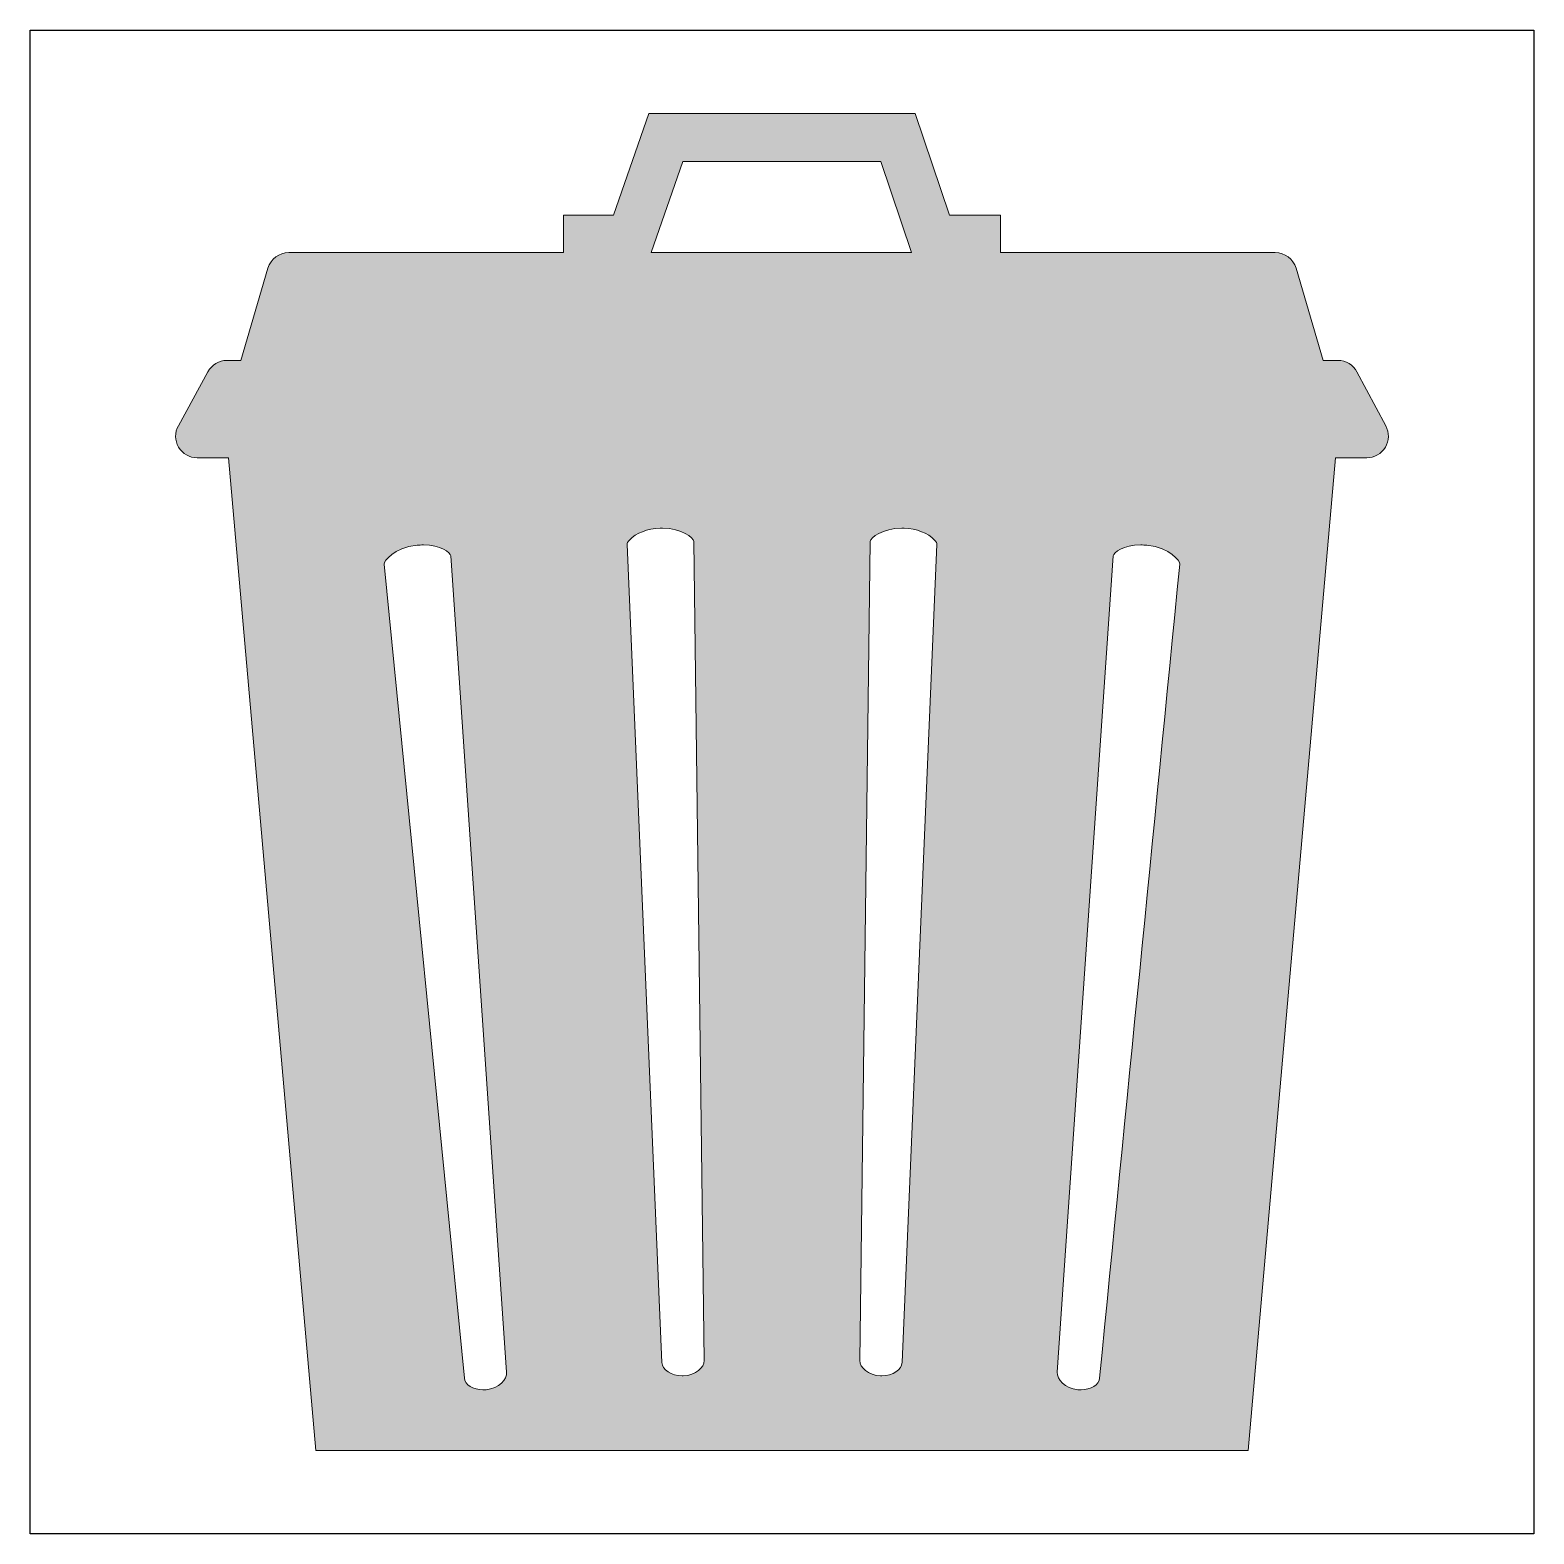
# Model space of a CAD drawing. Header units: inches. Extents: x 0 to 114, y 0 to 114.
import ezdxf

# ---------------------------------------------------------------- set-up
doc = ezdxf.new("R2010")
doc.units = ezdxf.units.IN
doc.header["$MEASUREMENT"] = 0
doc.layers.add('Image Background', color=7, linetype='Continuous')
doc.layers.add('Layer 1', color=7, linetype='Continuous')
picture_1 = doc.add_image_def('image1.png', size_in_pixel=(1350, 1350))

msp = doc.modelspace()

# ---------------------------------------------------------------- hatches: boundary and pattern name
at = {"layer": 'Layer 1', "true_color": 0x84d05f}
h = msp.add_hatch(color=83, dxfattribs=at)
h.dxf.hatch_style = 2
edge = h.paths.add_edge_path()
edge.add_spline(control_points=[(103.04, 84.21), (103.04, 84.21), (100.85, 88.32), (100.85, 88.32), (100.56, 88.85), (100.01, 89.19), (99.4, 89.19), (99.4, 89.19), (98.29, 89.19), (98.29, 89.19), (98.29, 89.19), (96.22, 96.21), (96.22, 96.21), (96.01, 96.91), (95.37, 97.39), (94.64, 97.39), (94.64, 97.39), (73.75, 97.39), (73.75, 97.39), (73.75, 97.39), (73.75, 100.22), (73.75, 100.22), (73.75, 100.22), (69.88, 100.22), (69.88, 100.22), (69.88, 100.22), (67.28, 107.95), (67.28, 107.95), (67.28, 107.95), (47.04, 107.95), (47.04, 107.95), (47.04, 107.95), (44.34, 100.22), (44.34, 100.22), (44.34, 100.22), (40.55, 100.22), (40.55, 100.22), (40.55, 100.22), (40.55, 97.39), (40.55, 97.39), (40.55, 97.39), (19.66, 97.39), (19.66, 97.39), (18.93, 97.39), (18.29, 96.91), (18.08, 96.21), (18.08, 96.21), (16.01, 89.19), (16.01, 89.19), (16.01, 89.19), (14.96, 89.19), (14.96, 89.19), (14.36, 89.19), (13.81, 88.86), (13.52, 88.33), (13.52, 88.33), (11.27, 84.23), (11.27, 84.23), (10.98, 83.72), (10.99, 83.1), (11.29, 82.6), (11.59, 82.1), (12.12, 81.79), (12.71, 81.79), (12.71, 81.79), (15.07, 81.79), (15.07, 81.79), (15.07, 81.79), (21.73, 6.35), (21.73, 6.35), (21.73, 6.35), (92.58, 6.35), (92.58, 6.35), (92.58, 6.35), (99.23, 81.79), (99.23, 81.79), (99.23, 81.79), (101.59, 81.79), (101.59, 81.79), (102.17, 81.79), (102.71, 82.1), (103.01, 82.59), (103.3, 83.09), (103.32, 83.71), (103.04, 84.21)], knot_values=[0, 0, 0, 0, 1, 1, 1, 2, 2, 2, 3, 3, 3, 4, 4, 4, 5, 5, 5, 6, 6, 6, 7, 7, 7, 8, 8, 8, 9, 9, 9, 10, 10, 10, 11, 11, 11, 12, 12, 12, 13, 13, 13, 14, 14, 14, 15, 15, 15, 16, 16, 16, 17, 17, 17, 18, 18, 18, 19, 19, 19, 20, 20, 20, 21, 21, 21, 22, 22, 22, 23, 23, 23, 24, 24, 24, 25, 25, 25, 26, 26, 26, 27, 27, 27, 28, 28, 28, 28], degree=3, periodic=1)
edge = h.paths.add_edge_path()
edge.add_spline(control_points=[(34.66, 10.96), (34.58, 10.95), (34.5, 10.95), (34.42, 10.95), (33.68, 10.95), (33.06, 11.34), (33.01, 11.85), (33.01, 11.85), (26.92, 73.71), (26.92, 73.71), (26.9, 73.95), (27.63, 74.96), (29.41, 75.14), (29.57, 75.16), (29.73, 75.17), (29.89, 75.17), (31.21, 75.17), (31.96, 74.58), (31.98, 74.35), (31.98, 74.35), (36.22, 12.29), (36.22, 12.29), (36.26, 11.74), (35.63, 11.06), (34.66, 10.96)], knot_values=[0, 0, 0, 0, 1, 1, 1, 2, 2, 2, 3, 3, 3, 4, 4, 4, 5, 5, 5, 6, 6, 6, 7, 7, 7, 8, 8, 8, 8], degree=3, periodic=1)
h.paths.add_polyline_path([(49.61, 104.32), (64.67, 104.32), (67, 97.39), (47.2, 97.39)])
edge = h.paths.add_edge_path()
edge.add_spline(control_points=[(49.65, 12.01), (49.65, 12.01), (49.57, 12.01), (49.57, 12.01), (48.74, 12.01), (48.04, 12.47), (48.02, 13.04), (48.02, 13.04), (45.37, 75.21), (45.37, 75.21), (45.37, 75.27), (45.43, 75.41), (45.58, 75.56), (46.04, 76.07), (46.93, 76.4), (47.89, 76.44), (47.89, 76.44), (48.08, 76.44), (48.08, 76.44), (49.51, 76.44), (50.44, 75.72), (50.45, 75.42), (50.45, 75.42), (51.24, 13.19), (51.24, 13.19), (51.25, 12.66), (50.6, 12.04), (49.65, 12.01)], knot_values=[0, 0, 0, 0, 1, 1, 1, 2, 2, 2, 3, 3, 3, 4, 4, 4, 5, 5, 5, 6, 6, 6, 7, 7, 7, 8, 8, 8, 9, 9, 9, 9], degree=3, periodic=1)
edge = h.paths.add_edge_path()
edge.add_spline(control_points=[(66.28, 13.05), (66.26, 12.47), (65.57, 12.01), (64.74, 12.01), (64.74, 12.01), (64.63, 12.01), (64.63, 12.01), (63.7, 12.04), (63.05, 12.66), (63.06, 13.19), (63.06, 13.19), (63.86, 75.42), (63.86, 75.42), (63.86, 75.72), (64.79, 76.44), (66.25, 76.44), (66.25, 76.44), (66.43, 76.44), (66.43, 76.44), (67.37, 76.4), (68.26, 76.07), (68.72, 75.56), (68.87, 75.41), (68.93, 75.27), (68.93, 75.21), (68.93, 75.21), (66.28, 13.05), (66.28, 13.05)], knot_values=[0, 0, 0, 0, 1, 1, 1, 2, 2, 2, 3, 3, 3, 4, 4, 4, 5, 5, 5, 6, 6, 6, 7, 7, 7, 8, 8, 8, 9, 9, 9, 9], degree=3, periodic=1)
edge = h.paths.add_edge_path()
edge.add_spline(control_points=[(81.29, 11.85), (81.24, 11.34), (80.62, 10.95), (79.88, 10.95), (79.8, 10.95), (79.72, 10.95), (79.63, 10.96), (78.67, 11.06), (78.04, 11.74), (78.07, 12.29), (78.07, 12.29), (82.32, 74.34), (82.32, 74.34), (82.34, 74.58), (83.09, 75.17), (84.42, 75.17), (84.57, 75.17), (84.73, 75.16), (84.89, 75.14), (86.67, 74.96), (87.4, 73.95), (87.38, 73.71), (85.35, 53.09), (83.32, 32.47), (81.29, 11.85)], knot_values=[0, 0, 0, 0, 1, 1, 1, 2, 2, 2, 3, 3, 3, 4, 4, 4, 5, 5, 5, 6, 6, 6, 7, 7, 7, 8, 8, 8, 8], degree=3, periodic=1)

# ---------------------------------------------------------------- linework, layer by layer
at = {"layer": 'Layer 1', "lineweight": 0}
msp.add_lwpolyline([(49.61, 104.32), (64.67, 104.32), (67, 97.39), (47.2, 97.39), (49.61, 104.32)], dxfattribs=at)
for points, knots in [([(103.04, 84.21), (103.04, 84.21), (100.85, 88.32), (100.85, 88.32), (100.56, 88.85), (100.01, 89.19), (99.4, 89.19), (99.4, 89.19), (98.29, 89.19), (98.29, 89.19), (98.29, 89.19), (96.22, 96.21), (96.22, 96.21), (96.01, 96.91), (95.37, 97.39), (94.64, 97.39), (94.64, 97.39), (73.75, 97.39), (73.75, 97.39), (73.75, 97.39), (73.75, 100.22), (73.75, 100.22), (73.75, 100.22), (69.88, 100.22), (69.88, 100.22), (69.88, 100.22), (67.28, 107.95), (67.28, 107.95), (67.28, 107.95), (47.04, 107.95), (47.04, 107.95), (47.04, 107.95), (44.34, 100.22), (44.34, 100.22), (44.34, 100.22), (40.55, 100.22), (40.55, 100.22), (40.55, 100.22), (40.55, 97.39), (40.55, 97.39), (40.55, 97.39), (19.66, 97.39), (19.66, 97.39), (18.93, 97.39), (18.29, 96.91), (18.08, 96.21), (18.08, 96.21), (16.01, 89.19), (16.01, 89.19), (16.01, 89.19), (14.96, 89.19), (14.96, 89.19), (14.36, 89.19), (13.81, 88.86), (13.52, 88.33), (13.52, 88.33), (11.27, 84.23), (11.27, 84.23), (10.98, 83.72), (10.99, 83.1), (11.29, 82.6), (11.59, 82.1), (12.12, 81.79), (12.71, 81.79), (12.71, 81.79), (15.07, 81.79), (15.07, 81.79), (15.07, 81.79), (21.73, 6.35), (21.73, 6.35), (21.73, 6.35), (92.58, 6.35), (92.58, 6.35), (92.58, 6.35), (99.23, 81.79), (99.23, 81.79), (99.23, 81.79), (101.59, 81.79), (101.59, 81.79), (102.17, 81.79), (102.71, 82.1), (103.01, 82.59), (103.3, 83.09), (103.32, 83.71), (103.04, 84.21)], [0, 0, 0, 0, 1, 1, 1, 2, 2, 2, 3, 3, 3, 4, 4, 4, 5, 5, 5, 6, 6, 6, 7, 7, 7, 8, 8, 8, 9, 9, 9, 10, 10, 10, 11, 11, 11, 12, 12, 12, 13, 13, 13, 14, 14, 14, 15, 15, 15, 16, 16, 16, 17, 17, 17, 18, 18, 18, 19, 19, 19, 20, 20, 20, 21, 21, 21, 22, 22, 22, 23, 23, 23, 24, 24, 24, 25, 25, 25, 26, 26, 26, 27, 27, 27, 28, 28, 28, 28]), ([(49.65, 12.01), (49.65, 12.01), (49.57, 12.01), (49.57, 12.01), (48.74, 12.01), (48.04, 12.47), (48.02, 13.04), (48.02, 13.04), (45.37, 75.21), (45.37, 75.21), (45.37, 75.27), (45.43, 75.41), (45.58, 75.56), (46.04, 76.07), (46.93, 76.4), (47.89, 76.44), (47.89, 76.44), (48.08, 76.44), (48.08, 76.44), (49.51, 76.44), (50.44, 75.72), (50.45, 75.42), (50.45, 75.42), (51.24, 13.19), (51.24, 13.19), (51.25, 12.66), (50.6, 12.04), (49.65, 12.01)], [0, 0, 0, 0, 1, 1, 1, 2, 2, 2, 3, 3, 3, 4, 4, 4, 5, 5, 5, 6, 6, 6, 7, 7, 7, 8, 8, 8, 9, 9, 9, 9]), ([(66.28, 13.05), (66.26, 12.47), (65.57, 12.01), (64.74, 12.01), (64.74, 12.01), (64.63, 12.01), (64.63, 12.01), (63.7, 12.04), (63.05, 12.66), (63.06, 13.19), (63.06, 13.19), (63.86, 75.42), (63.86, 75.42), (63.86, 75.72), (64.79, 76.44), (66.25, 76.44), (66.25, 76.44), (66.43, 76.44), (66.43, 76.44), (67.37, 76.4), (68.26, 76.07), (68.72, 75.56), (68.87, 75.41), (68.93, 75.27), (68.93, 75.21), (68.93, 75.21), (66.28, 13.05), (66.28, 13.05)], [0, 0, 0, 0, 1, 1, 1, 2, 2, 2, 3, 3, 3, 4, 4, 4, 5, 5, 5, 6, 6, 6, 7, 7, 7, 8, 8, 8, 9, 9, 9, 9]), ([(34.66, 10.96), (34.58, 10.95), (34.5, 10.95), (34.42, 10.95), (33.68, 10.95), (33.06, 11.34), (33.01, 11.85), (33.01, 11.85), (26.92, 73.71), (26.92, 73.71), (26.9, 73.95), (27.63, 74.96), (29.41, 75.14), (29.57, 75.16), (29.73, 75.17), (29.89, 75.17), (31.21, 75.17), (31.96, 74.58), (31.98, 74.35), (31.98, 74.35), (36.22, 12.29), (36.22, 12.29), (36.26, 11.74), (35.63, 11.06), (34.66, 10.96)], [0, 0, 0, 0, 1, 1, 1, 2, 2, 2, 3, 3, 3, 4, 4, 4, 5, 5, 5, 6, 6, 6, 7, 7, 7, 8, 8, 8, 8]), ([(81.29, 11.85), (81.24, 11.34), (80.62, 10.95), (79.88, 10.95), (79.8, 10.95), (79.72, 10.95), (79.63, 10.96), (78.67, 11.06), (78.04, 11.74), (78.07, 12.29), (78.07, 12.29), (82.32, 74.34), (82.32, 74.34), (82.34, 74.58), (83.09, 75.17), (84.42, 75.17), (84.57, 75.17), (84.73, 75.16), (84.89, 75.14), (86.67, 74.96), (87.4, 73.95), (87.38, 73.71), (85.35, 53.09), (83.32, 32.47), (81.29, 11.85)], [0, 0, 0, 0, 1, 1, 1, 2, 2, 2, 3, 3, 3, 4, 4, 4, 5, 5, 5, 6, 6, 6, 7, 7, 7, 8, 8, 8, 8])]:
    msp.add_open_spline(points, degree=3, knots=knots, dxfattribs=at)

# ---------------------------------------------------------------- pictures from other files: only their frames are drawn
at = {"layer": 'Image Background'}
image = msp.add_image(picture_1, insert=(0, 0), size_in_units=(114.3, 114.3), dxfattribs=at)

doc.saveas('drawing.dxf')
